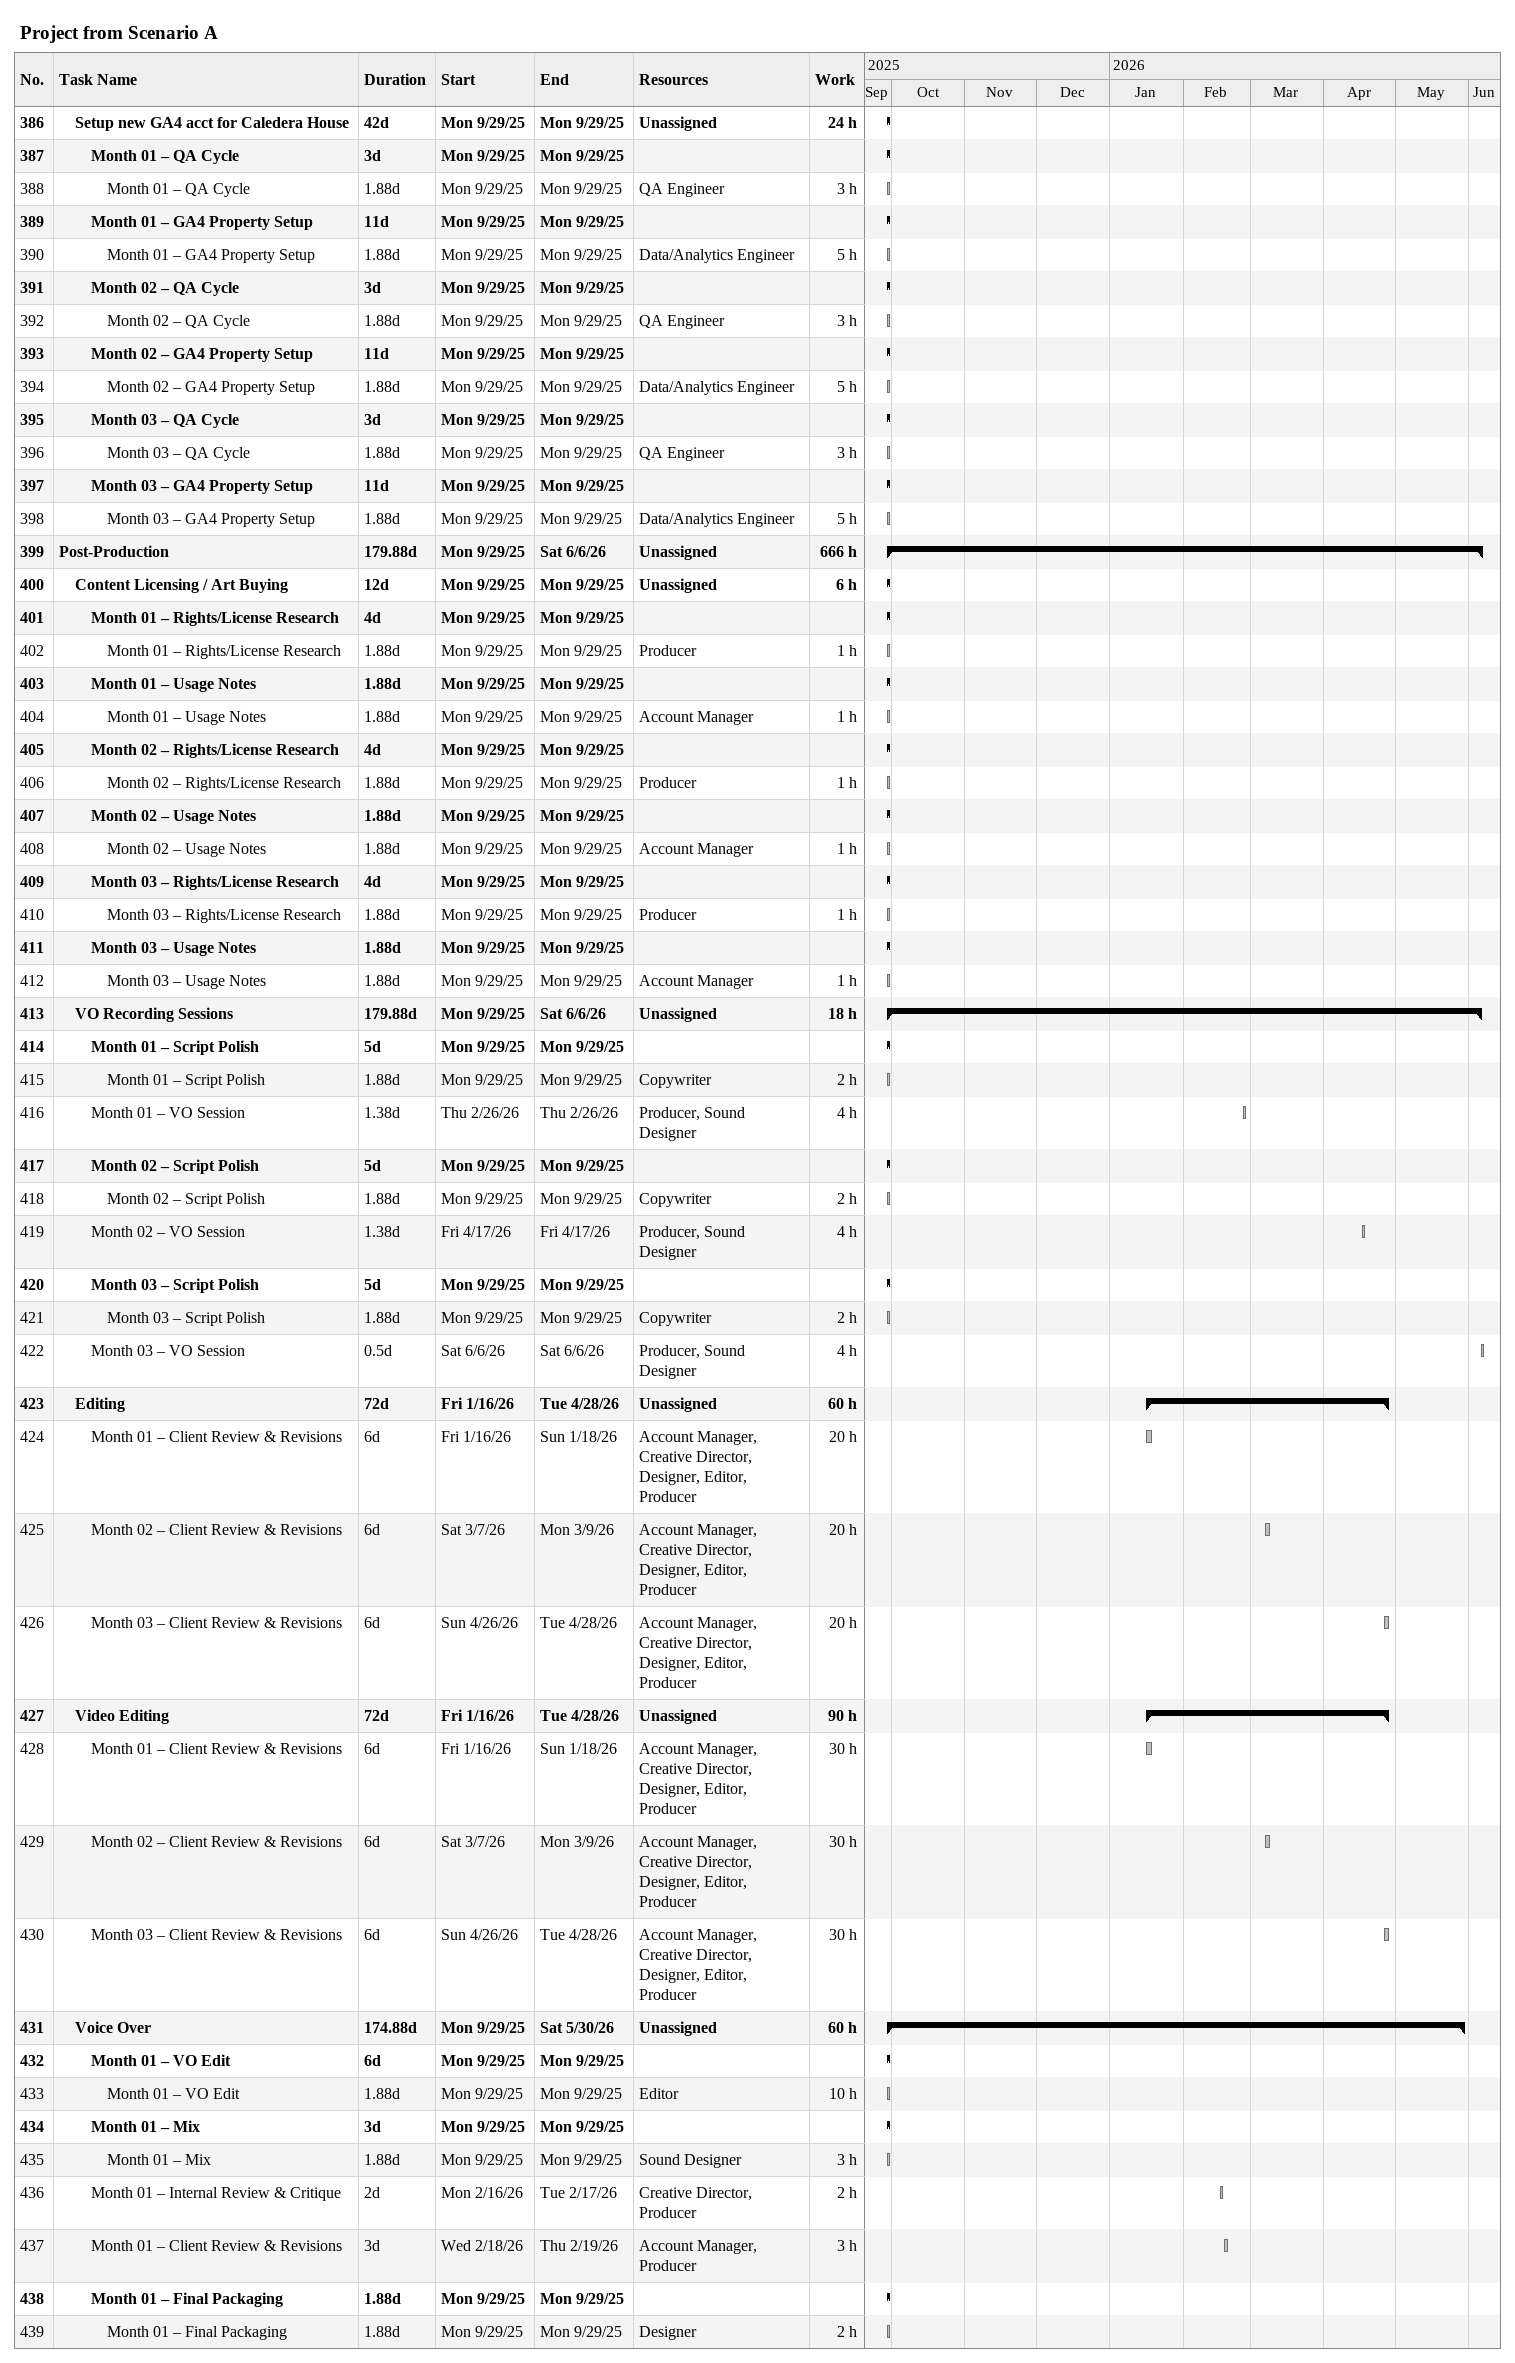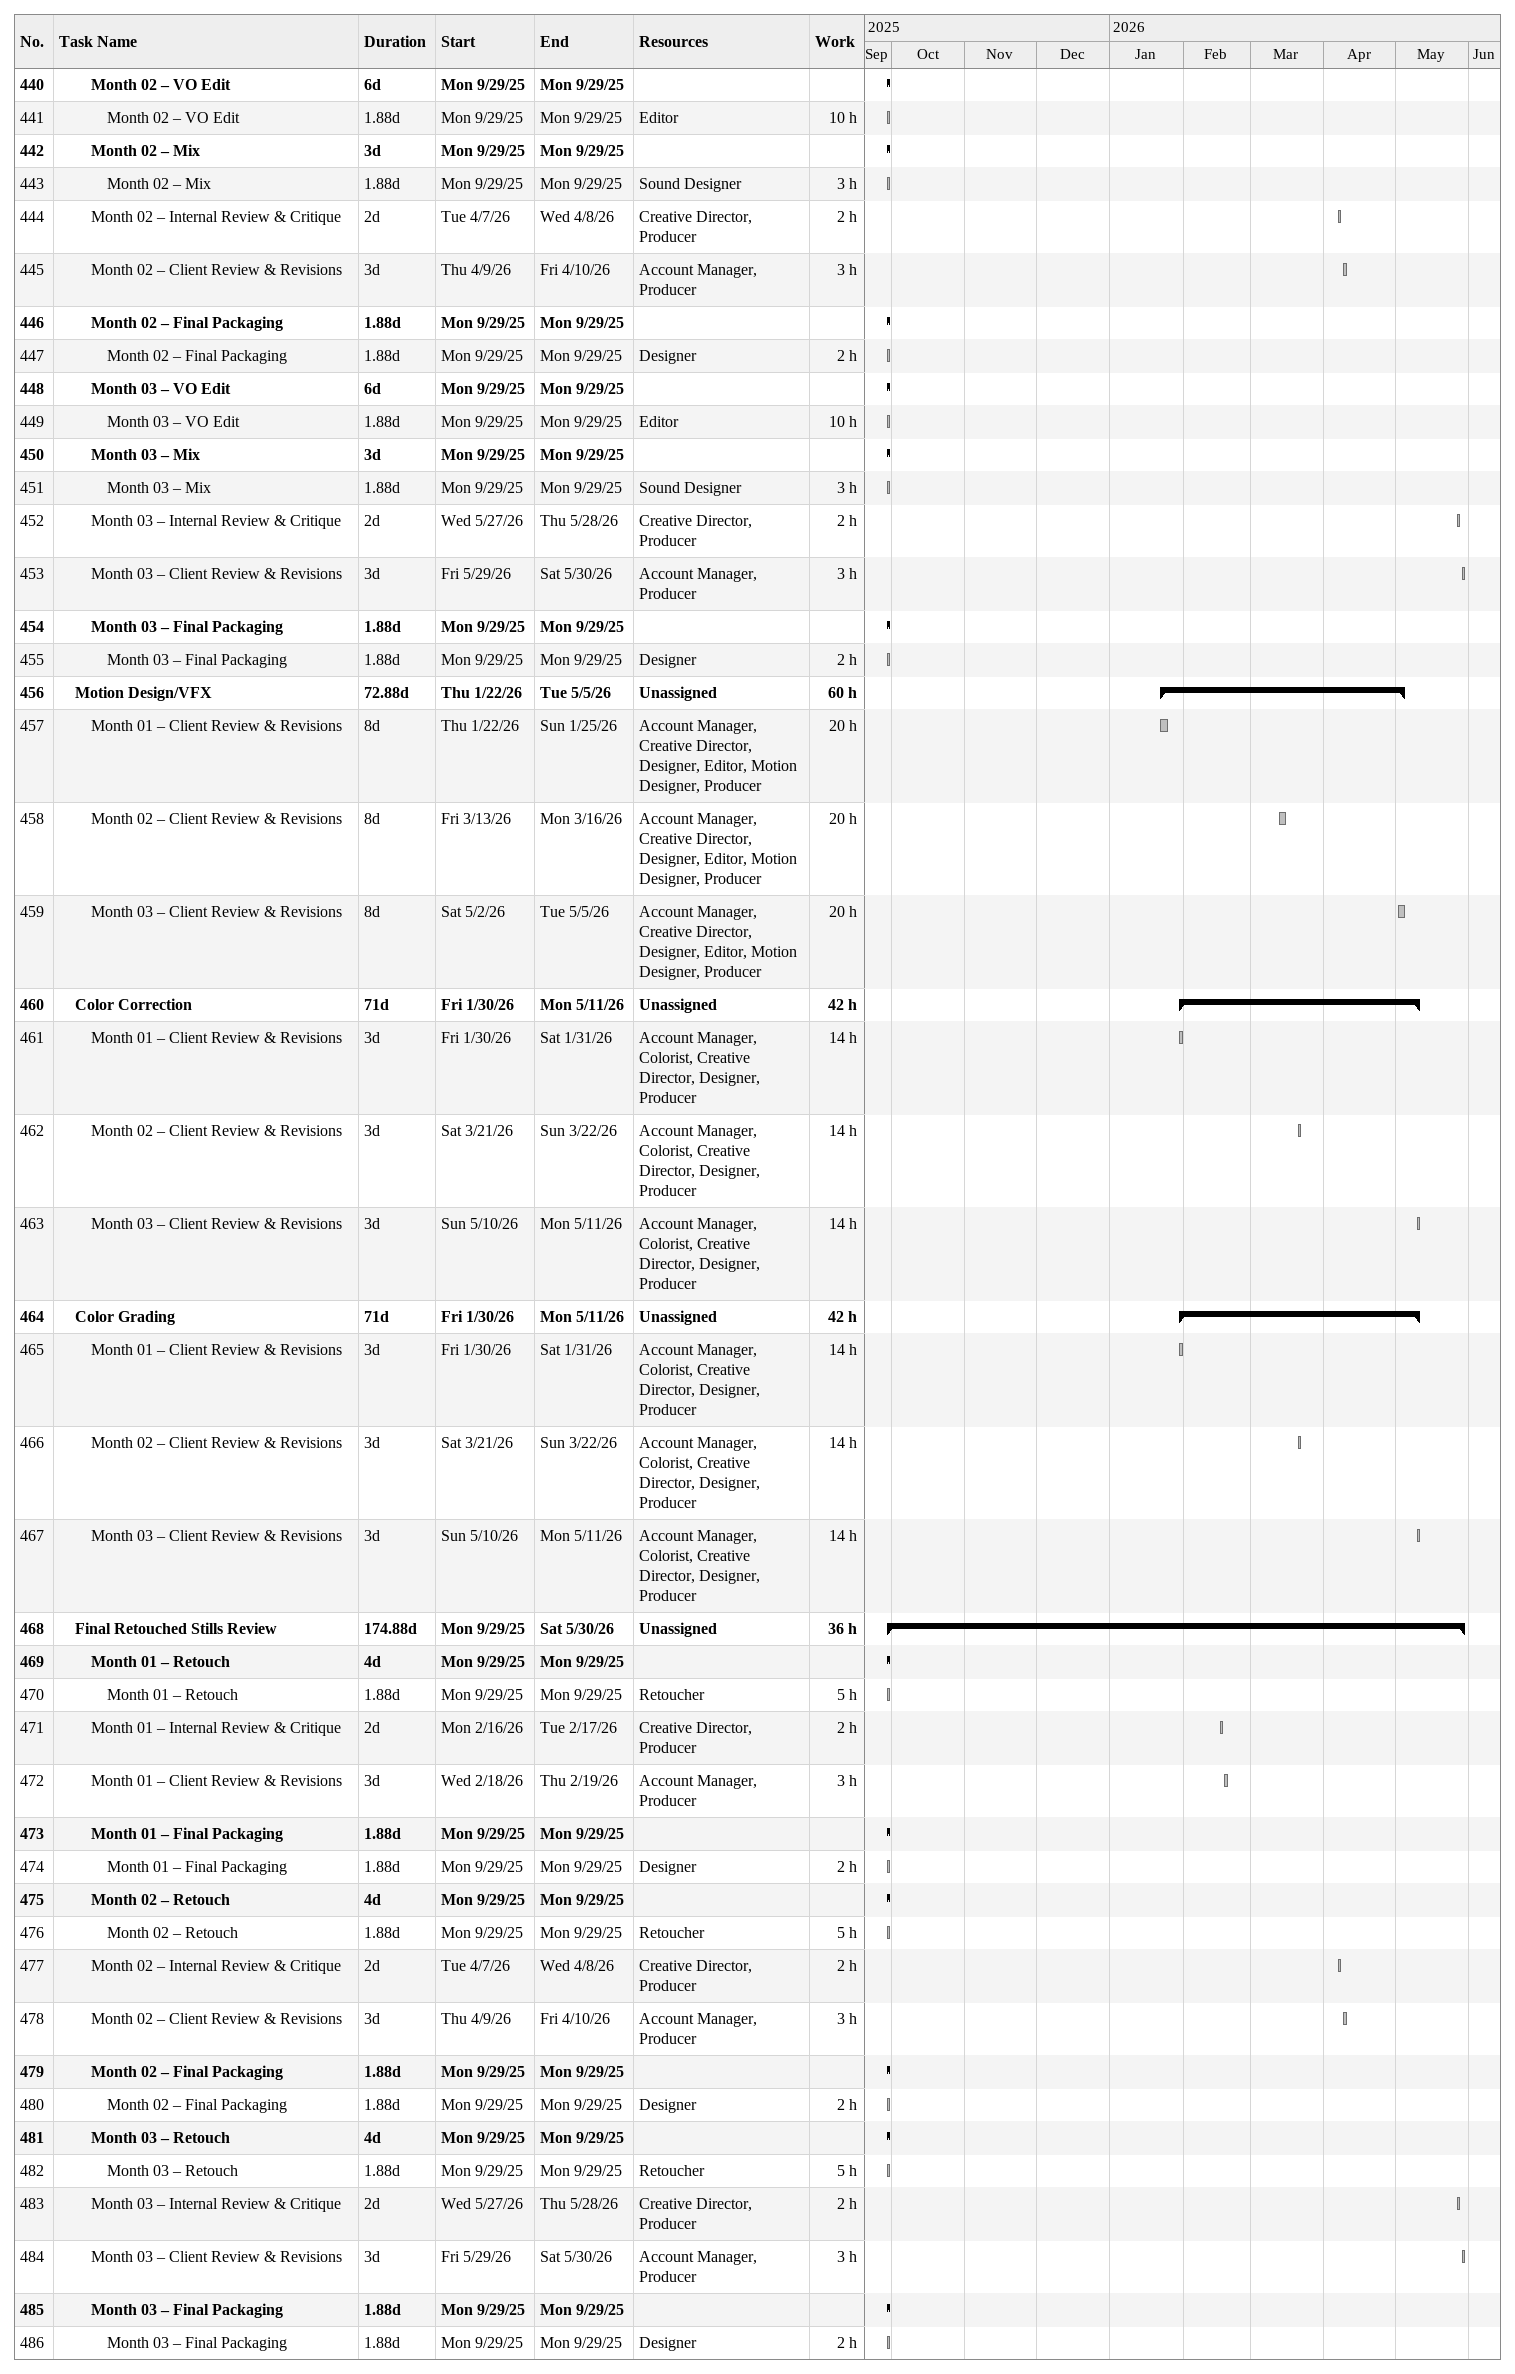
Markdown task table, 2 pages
Project from Scenario A

| ID | Level | Task | Duration | Start | Finish | Resources | Work (h) |
|---|---|---|---|---|---|---|---|
| 386 | 2 | **Setup new GA4 acct for Caledera House** | 42d | 2025-09-29 | 2025-09-29 | Unassigned | 24 |
| 387 | 3 | **Month 01 – QA Cycle** | 3d | 2025-09-29 | 2025-09-29 |  |  |
| 388 | 4 | Month 01 – QA Cycle | 1.88d | 2025-09-29 | 2025-09-29 | QA Engineer | 3 |
| 389 | 3 | **Month 01 – GA4 Property Setup** | 11d | 2025-09-29 | 2025-09-29 |  |  |
| 390 | 4 | Month 01 – GA4 Property Setup | 1.88d | 2025-09-29 | 2025-09-29 | Data/Analytics Engineer | 5 |
| 391 | 3 | **Month 02 – QA Cycle** | 3d | 2025-09-29 | 2025-09-29 |  |  |
| 392 | 4 | Month 02 – QA Cycle | 1.88d | 2025-09-29 | 2025-09-29 | QA Engineer | 3 |
| 393 | 3 | **Month 02 – GA4 Property Setup** | 11d | 2025-09-29 | 2025-09-29 |  |  |
| 394 | 4 | Month 02 – GA4 Property Setup | 1.88d | 2025-09-29 | 2025-09-29 | Data/Analytics Engineer | 5 |
| 395 | 3 | **Month 03 – QA Cycle** | 3d | 2025-09-29 | 2025-09-29 |  |  |
| 396 | 4 | Month 03 – QA Cycle | 1.88d | 2025-09-29 | 2025-09-29 | QA Engineer | 3 |
| 397 | 3 | **Month 03 – GA4 Property Setup** | 11d | 2025-09-29 | 2025-09-29 |  |  |
| 398 | 4 | Month 03 – GA4 Property Setup | 1.88d | 2025-09-29 | 2025-09-29 | Data/Analytics Engineer | 5 |
| 399 | 1 | **Post-Production** | 179.88d | 2025-09-29 | 2026-06-06 | Unassigned | 666 |
| 400 | 2 | **Content Licensing / Art Buying** | 12d | 2025-09-29 | 2025-09-29 | Unassigned | 6 |
| 401 | 3 | **Month 01 – Rights/License Research** | 4d | 2025-09-29 | 2025-09-29 |  |  |
| 402 | 4 | Month 01 – Rights/License Research | 1.88d | 2025-09-29 | 2025-09-29 | Producer | 1 |
| 403 | 3 | **Month 01 – Usage Notes** | 1.88d | 2025-09-29 | 2025-09-29 |  |  |
| 404 | 4 | Month 01 – Usage Notes | 1.88d | 2025-09-29 | 2025-09-29 | Account Manager | 1 |
| 405 | 3 | **Month 02 – Rights/License Research** | 4d | 2025-09-29 | 2025-09-29 |  |  |
| 406 | 4 | Month 02 – Rights/License Research | 1.88d | 2025-09-29 | 2025-09-29 | Producer | 1 |
| 407 | 3 | **Month 02 – Usage Notes** | 1.88d | 2025-09-29 | 2025-09-29 |  |  |
| 408 | 4 | Month 02 – Usage Notes | 1.88d | 2025-09-29 | 2025-09-29 | Account Manager | 1 |
| 409 | 3 | **Month 03 – Rights/License Research** | 4d | 2025-09-29 | 2025-09-29 |  |  |
| 410 | 4 | Month 03 – Rights/License Research | 1.88d | 2025-09-29 | 2025-09-29 | Producer | 1 |
| 411 | 3 | **Month 03 – Usage Notes** | 1.88d | 2025-09-29 | 2025-09-29 |  |  |
| 412 | 4 | Month 03 – Usage Notes | 1.88d | 2025-09-29 | 2025-09-29 | Account Manager | 1 |
| 413 | 2 | **VO Recording Sessions** | 179.88d | 2025-09-29 | 2026-06-06 | Unassigned | 18 |
| 414 | 3 | **Month 01 – Script Polish** | 5d | 2025-09-29 | 2025-09-29 |  |  |
| 415 | 4 | Month 01 – Script Polish | 1.88d | 2025-09-29 | 2025-09-29 | Copywriter | 2 |
| 416 | 3 | Month 01 – VO Session | 1.38d | 2026-02-26 | 2026-02-26 | Producer, Sound Designer | 4 |
| 417 | 3 | **Month 02 – Script Polish** | 5d | 2025-09-29 | 2025-09-29 |  |  |
| 418 | 4 | Month 02 – Script Polish | 1.88d | 2025-09-29 | 2025-09-29 | Copywriter | 2 |
| 419 | 3 | Month 02 – VO Session | 1.38d | 2026-04-17 | 2026-04-17 | Producer, Sound Designer | 4 |
| 420 | 3 | **Month 03 – Script Polish** | 5d | 2025-09-29 | 2025-09-29 |  |  |
| 421 | 4 | Month 03 – Script Polish | 1.88d | 2025-09-29 | 2025-09-29 | Copywriter | 2 |
| 422 | 3 | Month 03 – VO Session | 0.5d | 2026-06-06 | 2026-06-06 | Producer, Sound Designer | 4 |
| 423 | 2 | **Editing** | 72d | 2026-01-16 | 2026-04-28 | Unassigned | 60 |
| 424 | 3 | Month 01 – Client Review & Revisions | 6d | 2026-01-16 | 2026-01-18 | Account Manager, Creative Director, Designer, Editor, Producer | 20 |
| 425 | 3 | Month 02 – Client Review & Revisions | 6d | 2026-03-07 | 2026-03-09 | Account Manager, Creative Director, Designer, Editor, Producer | 20 |
| 426 | 3 | Month 03 – Client Review & Revisions | 6d | 2026-04-26 | 2026-04-28 | Account Manager, Creative Director, Designer, Editor, Producer | 20 |
| 427 | 2 | **Video Editing** | 72d | 2026-01-16 | 2026-04-28 | Unassigned | 90 |
| 428 | 3 | Month 01 – Client Review & Revisions | 6d | 2026-01-16 | 2026-01-18 | Account Manager, Creative Director, Designer, Editor, Producer | 30 |
| 429 | 3 | Month 02 – Client Review & Revisions | 6d | 2026-03-07 | 2026-03-09 | Account Manager, Creative Director, Designer, Editor, Producer | 30 |
| 430 | 3 | Month 03 – Client Review & Revisions | 6d | 2026-04-26 | 2026-04-28 | Account Manager, Creative Director, Designer, Editor, Producer | 30 |
| 431 | 2 | **Voice Over** | 174.88d | 2025-09-29 | 2026-05-30 | Unassigned | 60 |
| 432 | 3 | **Month 01 – VO Edit** | 6d | 2025-09-29 | 2025-09-29 |  |  |
| 433 | 4 | Month 01 – VO Edit | 1.88d | 2025-09-29 | 2025-09-29 | Editor | 10 |
| 434 | 3 | **Month 01 – Mix** | 3d | 2025-09-29 | 2025-09-29 |  |  |
| 435 | 4 | Month 01 – Mix | 1.88d | 2025-09-29 | 2025-09-29 | Sound Designer | 3 |
| 436 | 3 | Month 01 – Internal Review & Critique | 2d | 2026-02-16 | 2026-02-17 | Creative Director, Producer | 2 |
| 437 | 3 | Month 01 – Client Review & Revisions | 3d | 2026-02-18 | 2026-02-19 | Account Manager, Producer | 3 |
| 438 | 3 | **Month 01 – Final Packaging** | 1.88d | 2025-09-29 | 2025-09-29 |  |  |
| 439 | 4 | Month 01 – Final Packaging | 1.88d | 2025-09-29 | 2025-09-29 | Designer | 2 |
| 440 | 3 | **Month 02 – VO Edit** | 6d | 2025-09-29 | 2025-09-29 |  |  |
| 441 | 4 | Month 02 – VO Edit | 1.88d | 2025-09-29 | 2025-09-29 | Editor | 10 |
| 442 | 3 | **Month 02 – Mix** | 3d | 2025-09-29 | 2025-09-29 |  |  |
| 443 | 4 | Month 02 – Mix | 1.88d | 2025-09-29 | 2025-09-29 | Sound Designer | 3 |
| 444 | 3 | Month 02 – Internal Review & Critique | 2d | 2026-04-07 | 2026-04-08 | Creative Director, Producer | 2 |
| 445 | 3 | Month 02 – Client Review & Revisions | 3d | 2026-04-09 | 2026-04-10 | Account Manager, Producer | 3 |
| 446 | 3 | **Month 02 – Final Packaging** | 1.88d | 2025-09-29 | 2025-09-29 |  |  |
| 447 | 4 | Month 02 – Final Packaging | 1.88d | 2025-09-29 | 2025-09-29 | Designer | 2 |
| 448 | 3 | **Month 03 – VO Edit** | 6d | 2025-09-29 | 2025-09-29 |  |  |
| 449 | 4 | Month 03 – VO Edit | 1.88d | 2025-09-29 | 2025-09-29 | Editor | 10 |
| 450 | 3 | **Month 03 – Mix** | 3d | 2025-09-29 | 2025-09-29 |  |  |
| 451 | 4 | Month 03 – Mix | 1.88d | 2025-09-29 | 2025-09-29 | Sound Designer | 3 |
| 452 | 3 | Month 03 – Internal Review & Critique | 2d | 2026-05-27 | 2026-05-28 | Creative Director, Producer | 2 |
| 453 | 3 | Month 03 – Client Review & Revisions | 3d | 2026-05-29 | 2026-05-30 | Account Manager, Producer | 3 |
| 454 | 3 | **Month 03 – Final Packaging** | 1.88d | 2025-09-29 | 2025-09-29 |  |  |
| 455 | 4 | Month 03 – Final Packaging | 1.88d | 2025-09-29 | 2025-09-29 | Designer | 2 |
| 456 | 2 | **Motion Design/VFX** | 72.88d | 2026-01-22 | 2026-05-05 | Unassigned | 60 |
| 457 | 3 | Month 01 – Client Review & Revisions | 8d | 2026-01-22 | 2026-01-25 | Account Manager, Creative Director, Designer, Editor, Motion Designer, Producer | 20 |
| 458 | 3 | Month 02 – Client Review & Revisions | 8d | 2026-03-13 | 2026-03-16 | Account Manager, Creative Director, Designer, Editor, Motion Designer, Producer | 20 |
| 459 | 3 | Month 03 – Client Review & Revisions | 8d | 2026-05-02 | 2026-05-05 | Account Manager, Creative Director, Designer, Editor, Motion Designer, Producer | 20 |
| 460 | 2 | **Color Correction** | 71d | 2026-01-30 | 2026-05-11 | Unassigned | 42 |
| 461 | 3 | Month 01 – Client Review & Revisions | 3d | 2026-01-30 | 2026-01-31 | Account Manager, Colorist, Creative Director, Designer, Producer | 14 |
| 462 | 3 | Month 02 – Client Review & Revisions | 3d | 2026-03-21 | 2026-03-22 | Account Manager, Colorist, Creative Director, Designer, Producer | 14 |
| 463 | 3 | Month 03 – Client Review & Revisions | 3d | 2026-05-10 | 2026-05-11 | Account Manager, Colorist, Creative Director, Designer, Producer | 14 |
| 464 | 2 | **Color Grading** | 71d | 2026-01-30 | 2026-05-11 | Unassigned | 42 |
| 465 | 3 | Month 01 – Client Review & Revisions | 3d | 2026-01-30 | 2026-01-31 | Account Manager, Colorist, Creative Director, Designer, Producer | 14 |
| 466 | 3 | Month 02 – Client Review & Revisions | 3d | 2026-03-21 | 2026-03-22 | Account Manager, Colorist, Creative Director, Designer, Producer | 14 |
| 467 | 3 | Month 03 – Client Review & Revisions | 3d | 2026-05-10 | 2026-05-11 | Account Manager, Colorist, Creative Director, Designer, Producer | 14 |
| 468 | 2 | **Final Retouched Stills Review** | 174.88d | 2025-09-29 | 2026-05-30 | Unassigned | 36 |
| 469 | 3 | **Month 01 – Retouch** | 4d | 2025-09-29 | 2025-09-29 |  |  |
| 470 | 4 | Month 01 – Retouch | 1.88d | 2025-09-29 | 2025-09-29 | Retoucher | 5 |
| 471 | 3 | Month 01 – Internal Review & Critique | 2d | 2026-02-16 | 2026-02-17 | Creative Director, Producer | 2 |
| 472 | 3 | Month 01 – Client Review & Revisions | 3d | 2026-02-18 | 2026-02-19 | Account Manager, Producer | 3 |
| 473 | 3 | **Month 01 – Final Packaging** | 1.88d | 2025-09-29 | 2025-09-29 |  |  |
| 474 | 4 | Month 01 – Final Packaging | 1.88d | 2025-09-29 | 2025-09-29 | Designer | 2 |
| 475 | 3 | **Month 02 – Retouch** | 4d | 2025-09-29 | 2025-09-29 |  |  |
| 476 | 4 | Month 02 – Retouch | 1.88d | 2025-09-29 | 2025-09-29 | Retoucher | 5 |
| 477 | 3 | Month 02 – Internal Review & Critique | 2d | 2026-04-07 | 2026-04-08 | Creative Director, Producer | 2 |
| 478 | 3 | Month 02 – Client Review & Revisions | 3d | 2026-04-09 | 2026-04-10 | Account Manager, Producer | 3 |
| 479 | 3 | **Month 02 – Final Packaging** | 1.88d | 2025-09-29 | 2025-09-29 |  |  |
| 480 | 4 | Month 02 – Final Packaging | 1.88d | 2025-09-29 | 2025-09-29 | Designer | 2 |
| 481 | 3 | **Month 03 – Retouch** | 4d | 2025-09-29 | 2025-09-29 |  |  |
| 482 | 4 | Month 03 – Retouch | 1.88d | 2025-09-29 | 2025-09-29 | Retoucher | 5 |
| 483 | 3 | Month 03 – Internal Review & Critique | 2d | 2026-05-27 | 2026-05-28 | Creative Director, Producer | 2 |
| 484 | 3 | Month 03 – Client Review & Revisions | 3d | 2026-05-29 | 2026-05-30 | Account Manager, Producer | 3 |
| 485 | 3 | **Month 03 – Final Packaging** | 1.88d | 2025-09-29 | 2025-09-29 |  |  |
| 486 | 4 | Month 03 – Final Packaging | 1.88d | 2025-09-29 | 2025-09-29 | Designer | 2 |
